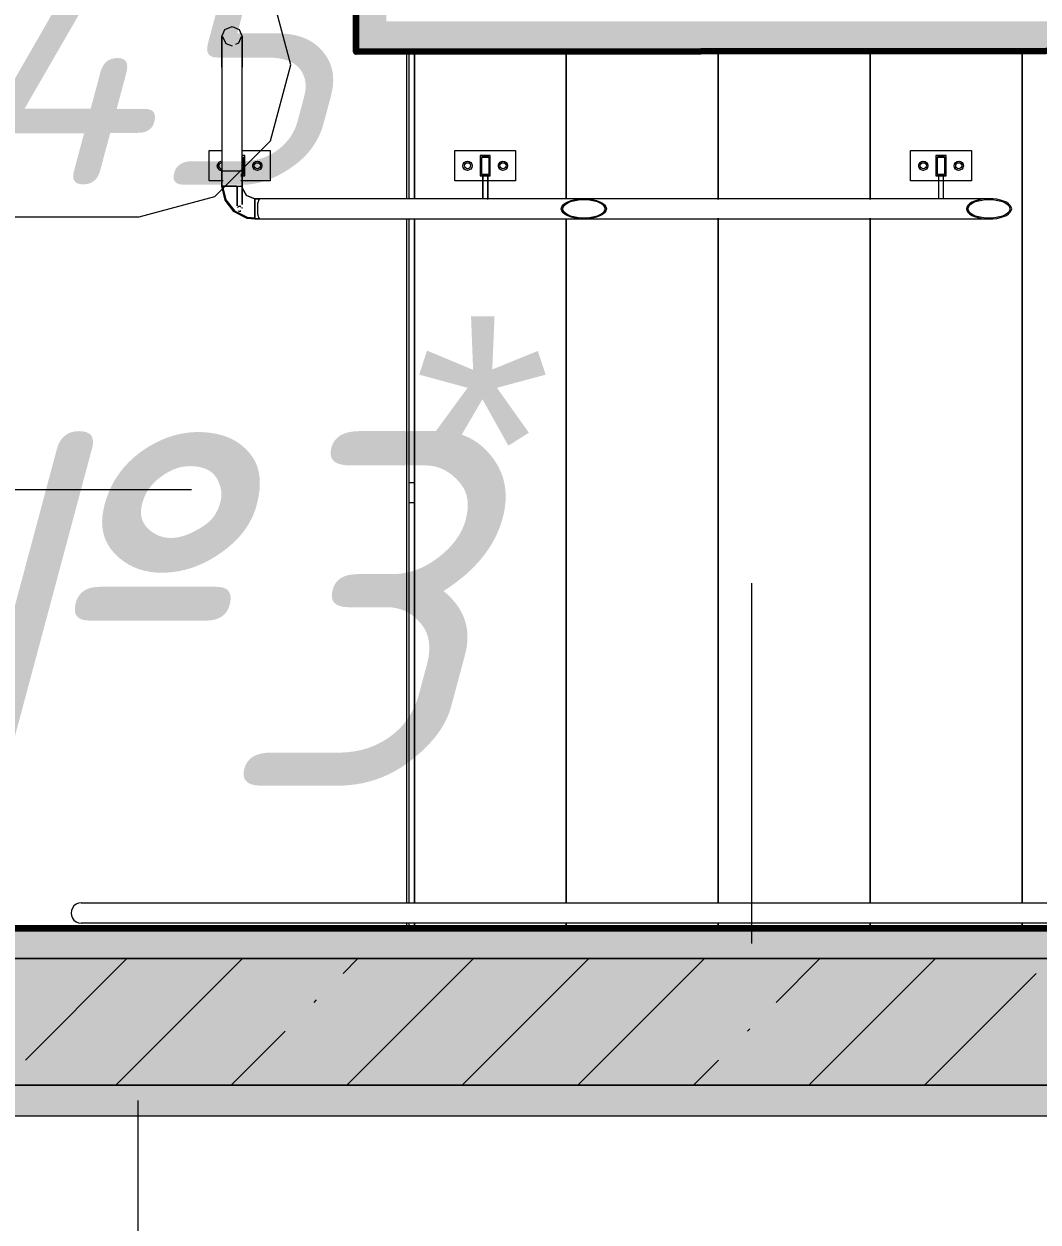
# Model space of a CAD drawing. Header units: millimetres. Extents: x -537608 to 253996, y -217170 to 186033.
# Drawn here: x -270947 to -268945, y -128570 to -126205 of the extents above; entities that cross this region are included whole.
import ezdxf

# ---------------------------------------------------------------- set-up
doc = ezdxf.new("R2010")
doc.units = ezdxf.units.MM
doc.layers.add('16) Лак 1.6м', color=160, linetype='Continuous', lineweight=90)
doc.layers.add('PDF _Геометрия', color=7, linetype='Continuous')
doc.layers.add('PDF _Текст', color=7, linetype='Continuous')
doc.layers.add('PDF _Сплошная заливка', color=7, linetype='Continuous', true_color=0xffffff)
doc.styles.add('PDF GOST-Common', font='arial.ttf')
doc.styles.add('PDF ISOCPEUR Italic', font='isocpeui.ttf')

msp = doc.modelspace()

# ---------------------------------------------------------------- hatches: boundary and pattern name
at = {"layer": 'PDF _Сплошная заливка', "true_color": 0x56bc34, "transparency": 33554559}
for points in [[(-270231.1663, -126259.6257), (-270231.1663, -124709.9719), (-270291.167, -124709.9719), (-270291.167, -126259.6257), (-270255.4775, -126259.6257)], [(-266460.7656, -126259.6257), (-266206.1647, -126259.6257), (-266206.1647, -126199.6228), (-270231.1663, -126199.6228), (-270231.1663, -126259.6257), (-267304.0349, -126259.6257)], [(-265026.1651, -128049.9712), (-264836.1641, -128049.9712), (-264836.1641, -127989.9726), (-272276.1676, -127989.9726), (-272276.1676, -128049.9712), (-265617.4963, -128049.9712)]]:
    msp.add_hatch(color=85, dxfattribs=at).paths.add_polyline_path(points)
at = {"layer": 'PDF _Сплошная заливка', "transparency": 33554559}
msp.add_hatch(color=256, dxfattribs=at).paths.add_polyline_path([(-265026.1651, -128299.9723), (-265026.1651, -128049.9712), (-272026.1687, -128049.9712), (-272026.1687, -128299.9723), (-265617.4963, -128299.9723)])
at = {"layer": 'PDF _Сплошная заливка', "true_color": 0xfef929, "transparency": 33554559}
msp.add_hatch(color=2, dxfattribs=at).paths.add_polyline_path([(-265617.4963, -128359.9708), (-265026.1651, -128359.9708), (-265026.1651, -128299.9723), (-272026.1687, -128299.9723), (-272026.1687, -128359.9708), (-267304.0349, -128359.9708)])

# ---------------------------------------------------------------- linework, layer by layer
at = {"layer": '16) Лак 1.6м'}
for points in [[(-266206.1647, -126255.9869), (-270291.167, -126259.6257), (-270291.167, -124648.7996)], [(-272076.1667, -124709.9719), (-272216.1669, -124709.9719), (-272216.1669, -127989.9726), (-264836.1641, -127989.9726), (-264836.1641, -126255.9869)]]:
    msp.add_lwpolyline(points, dxfattribs=at)
at = {"layer": 'PDF _Геометрия', "lineweight": 9}
for p, q in [((-270291.167, -126259.6257), (-270291.167, -124709.9719)), ((-270550.118, -126215.292), (-270536.1668, -126209.6254)), ((-270536.1668, -126209.6254), (-270521.8367, -126215.671)), ((-270556.1677, -126229.6221), (-270550.118, -126215.292)), ((-270556.1677, -126229.6221), (-270556.1677, -126235.8915)), ((-270556.1677, -126230.6727), (-270556.1677, -126229.6221)), ((-270556.1677, -126241.7992), (-270556.1677, -126230.6727)), ((-270556.1677, -126235.8915), (-270556.1677, -126253.3907)), ((-270554.6671, -126229.6221), (-270548.6453, -126243.2848)), ((-270522.5084, -126242.1006), (-270517.6664, -126229.6221)), ((-270521.8367, -126215.671), (-270516.168, -126229.6221)), ((-270516.168, -126229.6221), (-270516.168, -126235.8915)), ((-270516.168, -126230.6727), (-270516.168, -126229.6221)), ((-270516.168, -126241.7992), (-270516.168, -126230.6727)), ((-270516.168, -126235.8915), (-270516.168, -126253.3907)), ((-270556.1677, -126262.924), (-270556.1677, -126241.7992)), ((-270556.1677, -126253.3907), (-270556.1677, -126278.4554)), ((-270548.6453, -126243.2848), (-270536.1668, -126248.1246)), ((-270528.3494, -126244.6755), (-270522.5084, -126242.1006)), ((-270516.168, -126262.924), (-270516.168, -126241.7992)), ((-270516.168, -126253.3907), (-270516.168, -126278.4554)), ((-270231.1663, -126259.6257), (-270291.167, -126259.6257)), ((-266206.1647, -126259.6257), (-270231.1663, -126259.6257)), ((-270556.1677, -126289.6249), (-270556.1677, -126262.924)), ((-270556.1677, -126278.4554), (-270556.1677, -126289.6249)), ((-270516.168, -126289.6249), (-270516.168, -126262.924)), ((-270516.168, -126278.4554), (-270516.168, -126289.6249)), ((-270556.1677, -126289.6249), (-270556.1677, -126494.625)), ((-270516.168, -126494.625), (-270516.168, -126289.6249)), ((-270581.1678, -126514.6259), (-270581.1678, -126454.6231)), ((-270581.1678, -126454.6231), (-270555.0956, -126454.6231)), ((-270516.8484, -126454.6231), (-270461.1664, -126454.6231)), ((-270511.1667, -126464.6257), (-270516.8484, -126464.6257)), ((-270516.8484, -126464.6257), (-270511.1667, -126464.6257)), ((-270514.1679, -126467.6227), (-270514.1679, -126501.6221)), ((-270511.1667, -126504.6233), (-270511.1667, -126464.6257)), ((-270461.1664, -126454.6231), (-270461.1664, -126514.6259)), ((-270096.1674, -126454.6231), (-269976.1661, -126454.6231)), ((-270096.1674, -126514.6259), (-270096.1674, -126454.6231)), ((-270046.1672, -126464.6257), (-270026.1663, -126464.6257)), ((-270046.1672, -126464.6257), (-270046.1672, -126504.6233)), ((-270026.1663, -126464.6257), (-270046.1672, -126464.6257)), ((-270029.1675, -126467.6227), (-270043.166, -126467.6227)), ((-270043.166, -126501.6221), (-270043.166, -126467.6227)), ((-270043.166, -126467.6227), (-270029.1675, -126467.6227)), ((-270029.1675, -126467.6227), (-270029.1675, -126501.6221)), ((-270026.1663, -126504.6233), (-270026.1663, -126464.6257)), ((-269976.1661, -126454.6231), (-269976.1661, -126514.6259)), ((-269196.1656, -126454.6231), (-269076.1663, -126454.6231)), ((-269196.1656, -126514.6259), (-269196.1656, -126454.6231)), ((-269146.1675, -126464.6257), (-269126.1666, -126464.6257)), ((-269146.1675, -126464.6257), (-269146.1675, -126504.6233)), ((-269126.1666, -126464.6257), (-269146.1675, -126464.6257)), ((-269129.1657, -126467.6227), (-269143.1663, -126467.6227)), ((-269143.1663, -126501.6221), (-269143.1663, -126467.6227)), ((-269143.1663, -126467.6227), (-269129.1657, -126467.6227)), ((-269129.1657, -126467.6227), (-269129.1657, -126501.6221)), ((-269126.1666, -126504.6233), (-269126.1666, -126464.6257)), ((-269076.1663, -126454.6231), (-269076.1663, -126514.6259)), ((-270565.1671, -126484.6223), (-270564.8614, -126482.2928)), ((-270563.9615, -126489.122), (-270565.1671, -126484.6223)), ((-270562.5319, -126490.9865), (-270563.9615, -126489.122)), ((-270560.6674, -126492.4204), (-270562.5319, -126490.9865)), ((-270558.4972, -126493.316), (-270560.6674, -126492.4204)), ((-270556.1677, -126493.626), (-270558.4972, -126493.316)), ((-270556.1677, -126494.625), (-270556.1677, -126524.6243)), ((-270556.1677, -126524.6243), (-270556.1677, -126494.625)), ((-270556.1677, -126494.625), (-270555.4853, -126494.625)), ((-270556.1677, -126494.625), (-270555.4853, -126494.625)), ((-270555.4853, -126494.625), (-270553.4873, -126494.625)), ((-270555.4853, -126494.625), (-270553.4873, -126494.625)), ((-270553.4873, -126494.625), (-270550.3096, -126494.625)), ((-270553.4873, -126494.625), (-270550.3096, -126494.625)), ((-270550.3096, -126494.625), (-270546.1673, -126494.625)), ((-270550.3096, -126494.625), (-270546.1673, -126494.625)), ((-270546.1673, -126494.625), (-270541.3425, -126494.625)), ((-270546.1673, -126494.625), (-270541.3425, -126494.625)), ((-270541.3425, -126494.625), (-270536.1668, -126494.625)), ((-270541.3425, -126494.625), (-270536.1668, -126494.625)), ((-270536.1668, -126494.625), (-270530.9911, -126494.625)), ((-270536.1668, -126494.625), (-270530.9911, -126494.625)), ((-270530.9911, -126494.625), (-270526.1663, -126494.625)), ((-270530.9911, -126494.625), (-270526.1663, -126494.625)), ((-270526.1663, -126494.625), (-270522.024, -126494.625)), ((-270526.1663, -126494.625), (-270522.024, -126494.625)), ((-270522.024, -126494.625), (-270518.8463, -126494.625)), ((-270522.024, -126494.625), (-270518.8463, -126494.625)), ((-270518.8463, -126494.625), (-270516.8484, -126494.625)), ((-270518.8463, -126494.625), (-270516.8484, -126494.625)), ((-270516.8484, -126494.625), (-270516.168, -126494.625)), ((-270516.8484, -126494.625), (-270516.168, -126494.625)), ((-270516.168, -126494.625), (-270516.168, -126524.6243)), ((-270516.168, -126524.6243), (-270516.168, -126494.625)), ((-270495.1681, -126484.6223), (-270494.8602, -126482.2928)), ((-270493.9603, -126489.122), (-270494.8602, -126486.9518)), ((-270492.5307, -126490.9865), (-270493.9603, -126489.122)), ((-270490.6662, -126492.4204), (-270492.5307, -126490.9865)), ((-270488.4961, -126493.316), (-270490.6662, -126492.4204)), ((-270488.4961, -126475.9287), (-270486.1666, -126475.623)), ((-270486.1666, -126493.626), (-270488.4961, -126493.316)), ((-270486.1666, -126475.623), (-270483.8371, -126475.9287)), ((-270483.8371, -126493.316), (-270486.1666, -126493.626)), ((-270483.8371, -126475.9287), (-270481.6669, -126476.8287)), ((-270481.6669, -126476.8287), (-270479.8025, -126478.2582)), ((-270479.8025, -126478.2582), (-270478.3729, -126480.1227)), ((-270478.3729, -126489.122), (-270479.8025, -126490.9865)), ((-270478.3729, -126480.1227), (-270477.473, -126482.2928)), ((-270080.1667, -126484.6223), (-270079.8609, -126482.2928)), ((-270078.961, -126489.122), (-270079.8609, -126486.9518)), ((-270077.5314, -126490.9865), (-270078.961, -126489.122)), ((-270075.667, -126492.4204), (-270077.5314, -126490.9865)), ((-270073.4968, -126493.316), (-270075.667, -126492.4204)), ((-270073.4968, -126475.9287), (-270071.1673, -126475.623)), ((-270071.1673, -126493.626), (-270073.4968, -126493.316)), ((-270071.1673, -126475.623), (-270068.8378, -126475.9287)), ((-270068.8378, -126493.316), (-270071.1673, -126493.626)), ((-270068.8378, -126475.9287), (-270066.6676, -126476.8287)), ((-270066.6676, -126476.8287), (-270064.8032, -126478.2582)), ((-270064.8032, -126478.2582), (-270063.3737, -126480.1227)), ((-270063.3737, -126489.122), (-270064.8032, -126490.9865)), ((-270063.3737, -126480.1227), (-270062.4737, -126482.2928)), ((-270010.1677, -126484.6223), (-270009.8598, -126482.2928)), ((-270008.962, -126489.122), (-270009.8598, -126486.9518)), ((-270007.5303, -126490.9865), (-270008.962, -126489.122)), ((-270005.6658, -126492.4204), (-270007.5303, -126490.9865)), ((-270003.4957, -126493.316), (-270005.6658, -126492.4204)), ((-270003.4957, -126475.9287), (-270001.1662, -126475.623)), ((-270001.1662, -126493.626), (-270003.4957, -126493.316)), ((-270001.1662, -126475.623), (-269998.8367, -126475.9287)), ((-269998.8367, -126493.316), (-270001.1662, -126493.626)), ((-269998.8367, -126475.9287), (-269996.6665, -126476.8287)), ((-269996.6665, -126476.8287), (-269994.802, -126478.2582)), ((-269994.802, -126478.2582), (-269993.3725, -126480.1227)), ((-269993.3725, -126489.122), (-269994.802, -126490.9865)), ((-269993.3725, -126480.1227), (-269992.4725, -126482.2928)), ((-269180.167, -126484.6223), (-269179.8591, -126482.2928)), ((-269178.9614, -126489.122), (-269179.8591, -126486.9518)), ((-269177.5296, -126490.9865), (-269178.9614, -126489.122)), ((-269175.6673, -126492.4204), (-269177.5296, -126490.9865)), ((-269173.495, -126493.316), (-269175.6673, -126492.4204)), ((-269173.495, -126475.9287), (-269171.1655, -126475.623)), ((-269171.1655, -126493.626), (-269173.495, -126493.316)), ((-269171.1655, -126475.623), (-269168.8381, -126475.9287)), ((-269168.8381, -126493.316), (-269171.1655, -126493.626)), ((-269168.8381, -126475.9287), (-269166.6658, -126476.8287)), ((-269166.6658, -126476.8287), (-269164.8035, -126478.2582)), ((-269164.8035, -126478.2582), (-269163.3718, -126480.1227)), ((-269163.3718, -126489.122), (-269164.8035, -126490.9865)), ((-269163.3718, -126480.1227), (-269162.474, -126482.2928)), ((-269110.1658, -126484.6223), (-269109.8601, -126482.2928)), ((-269108.9602, -126489.122), (-269109.8601, -126486.9518)), ((-269107.5306, -126490.9865), (-269108.9602, -126489.122)), ((-269105.6661, -126492.4204), (-269107.5306, -126490.9865)), ((-269103.496, -126493.316), (-269105.6661, -126492.4204)), ((-269103.496, -126475.9287), (-269101.1664, -126475.623)), ((-269101.1664, -126493.626), (-269103.496, -126493.316)), ((-269101.1664, -126475.623), (-269098.8369, -126475.9287)), ((-269098.8369, -126493.316), (-269101.1664, -126493.626)), ((-269098.8369, -126475.9287), (-269096.6668, -126476.8287)), ((-269096.6668, -126476.8287), (-269094.8024, -126478.2582)), ((-269094.8024, -126478.2582), (-269093.3728, -126480.1227)), ((-269093.3728, -126489.122), (-269094.8024, -126490.9865)), ((-269093.3728, -126480.1227), (-269092.4729, -126482.2928)), ((-270553.4873, -126514.6259), (-270581.1678, -126514.6259)), ((-270514.1679, -126501.6221), (-270518.8463, -126501.6221)), ((-270518.8463, -126501.6221), (-270514.1679, -126501.6221)), ((-270511.1667, -126504.6233), (-270518.8463, -126504.6233)), ((-270518.8463, -126504.6233), (-270511.1667, -126504.6233)), ((-270461.1664, -126514.6259), (-270518.8463, -126514.6259)), ((-270518.6676, -126504.6233), (-270517.632, -126504.6233)), ((-270517.632, -126504.6233), (-270518.6676, -126504.6233)), ((-270518.6676, -126504.6233), (-270517.632, -126504.6233)), ((-270517.632, -126504.6233), (-270518.6676, -126504.6233)), ((-270517.632, -126504.6233), (-270516.8376, -126504.6233)), ((-270516.8376, -126504.6233), (-270517.632, -126504.6233)), ((-270517.632, -126504.6233), (-270516.8376, -126504.6233)), ((-270516.8376, -126504.6233), (-270517.632, -126504.6233)), ((-270516.8376, -126504.6233), (-270516.3381, -126504.6233)), ((-270516.3381, -126504.6233), (-270516.8376, -126504.6233)), ((-270516.8376, -126504.6233), (-270516.3381, -126504.6233)), ((-270516.3381, -126504.6233), (-270516.8376, -126504.6233)), ((-270516.3381, -126504.6233), (-270516.168, -126504.6233)), ((-270516.168, -126504.6233), (-270516.3381, -126504.6233)), ((-270516.3381, -126504.6233), (-270516.168, -126504.6233)), ((-270516.168, -126504.6233), (-270516.3381, -126504.6233)), ((-270516.168, -126544.6252), (-270516.168, -126504.6233)), ((-270516.168, -126504.6233), (-270516.168, -126544.6252)), ((-269976.1661, -126514.6259), (-270096.1674, -126514.6259)), ((-270026.1663, -126504.6233), (-270046.1672, -126504.6233)), ((-270046.1672, -126504.6233), (-270026.1663, -126504.6233)), ((-270043.166, -126501.6221), (-270029.1675, -126501.6221)), ((-270029.1675, -126501.6221), (-270043.166, -126501.6221)), ((-270041.1659, -126544.6252), (-270041.1659, -126504.6233)), ((-270041.1659, -126504.6233), (-270041.1659, -126544.6252)), ((-270040.9958, -126504.6233), (-270041.1659, -126504.6233)), ((-270041.1659, -126504.6233), (-270040.9958, -126504.6233)), ((-270040.9958, -126504.6233), (-270041.1659, -126504.6233)), ((-270041.1659, -126504.6233), (-270040.9958, -126504.6233)), ((-270040.4963, -126504.6233), (-270040.9958, -126504.6233)), ((-270040.9958, -126504.6233), (-270040.4963, -126504.6233)), ((-270040.4963, -126504.6233), (-270040.9958, -126504.6233)), ((-270040.9958, -126504.6233), (-270040.4963, -126504.6233)), ((-270039.7019, -126504.6233), (-270040.4963, -126504.6233)), ((-270040.4963, -126504.6233), (-270039.7019, -126504.6233)), ((-270039.7019, -126504.6233), (-270040.4963, -126504.6233)), ((-270040.4963, -126504.6233), (-270039.7019, -126504.6233)), ((-270038.6663, -126504.6233), (-270039.7019, -126504.6233)), ((-270039.7019, -126504.6233), (-270038.6663, -126504.6233)), ((-270038.6663, -126504.6233), (-270039.7019, -126504.6233)), ((-270039.7019, -126504.6233), (-270038.6663, -126504.6233)), ((-270037.4607, -126504.6233), (-270038.6663, -126504.6233)), ((-270038.6663, -126504.6233), (-270037.4607, -126504.6233)), ((-270037.4607, -126504.6233), (-270038.6663, -126504.6233)), ((-270038.6663, -126504.6233), (-270037.4607, -126504.6233)), ((-270036.1667, -126504.6233), (-270037.4607, -126504.6233)), ((-270037.4607, -126504.6233), (-270036.1667, -126504.6233)), ((-270036.1667, -126504.6233), (-270037.4607, -126504.6233)), ((-270037.4607, -126504.6233), (-270036.1667, -126504.6233)), ((-270036.1667, -126504.6233), (-270034.8728, -126504.6233)), ((-270034.8728, -126504.6233), (-270036.1667, -126504.6233)), ((-270036.1667, -126504.6233), (-270034.8728, -126504.6233)), ((-270034.8728, -126504.6233), (-270036.1667, -126504.6233)), ((-270034.8728, -126504.6233), (-270033.6672, -126504.6233)), ((-270033.6672, -126504.6233), (-270034.8728, -126504.6233)), ((-270034.8728, -126504.6233), (-270033.6672, -126504.6233)), ((-270033.6672, -126504.6233), (-270034.8728, -126504.6233)), ((-270033.6672, -126504.6233), (-270032.6316, -126504.6233)), ((-270032.6316, -126504.6233), (-270033.6672, -126504.6233)), ((-270033.6672, -126504.6233), (-270032.6316, -126504.6233)), ((-270032.6316, -126504.6233), (-270033.6672, -126504.6233)), ((-270032.6316, -126504.6233), (-270031.8371, -126504.6233)), ((-270031.8371, -126504.6233), (-270032.6316, -126504.6233)), ((-270032.6316, -126504.6233), (-270031.8371, -126504.6233)), ((-270031.8371, -126504.6233), (-270032.6316, -126504.6233)), ((-270031.8371, -126504.6233), (-270031.3377, -126504.6233)), ((-270031.3377, -126504.6233), (-270031.8371, -126504.6233)), ((-270031.8371, -126504.6233), (-270031.3377, -126504.6233)), ((-270031.3377, -126504.6233), (-270031.8371, -126504.6233)), ((-270031.3377, -126504.6233), (-270031.1676, -126504.6233)), ((-270031.1676, -126504.6233), (-270031.3377, -126504.6233)), ((-270031.3377, -126504.6233), (-270031.1676, -126504.6233)), ((-270031.1676, -126504.6233), (-270031.3377, -126504.6233)), ((-270031.1676, -126544.6252), (-270031.1676, -126504.6233)), ((-270031.1676, -126504.6233), (-270031.1676, -126544.6252)), ((-269076.1663, -126514.6259), (-269196.1656, -126514.6259)), ((-269126.1666, -126504.6233), (-269146.1675, -126504.6233)), ((-269146.1675, -126504.6233), (-269126.1666, -126504.6233)), ((-269143.1663, -126501.6221), (-269129.1657, -126501.6221)), ((-269129.1657, -126501.6221), (-269143.1663, -126501.6221)), ((-269141.1663, -126504.6233), (-269141.1663, -126544.6252)), ((-269140.9962, -126504.6233), (-269141.1663, -126504.6233)), ((-269141.1663, -126504.6233), (-269140.9962, -126504.6233)), ((-269140.4967, -126504.6233), (-269140.9962, -126504.6233)), ((-269140.9962, -126504.6233), (-269140.4967, -126504.6233)), ((-269139.7022, -126504.6233), (-269140.4967, -126504.6233)), ((-269140.4967, -126504.6233), (-269139.7022, -126504.6233)), ((-269138.6667, -126504.6233), (-269139.7022, -126504.6233)), ((-269139.7022, -126504.6233), (-269138.6667, -126504.6233)), ((-269137.461, -126504.6233), (-269138.6667, -126504.6233)), ((-269138.6667, -126504.6233), (-269137.461, -126504.6233)), ((-269136.1671, -126504.6233), (-269137.461, -126504.6233)), ((-269137.461, -126504.6233), (-269136.1671, -126504.6233)), ((-269136.1671, -126504.6233), (-269134.8732, -126504.6233)), ((-269134.8732, -126504.6233), (-269136.1671, -126504.6233)), ((-269134.8732, -126504.6233), (-269133.6675, -126504.6233)), ((-269133.6675, -126504.6233), (-269134.8732, -126504.6233)), ((-269133.6675, -126504.6233), (-269132.6319, -126504.6233)), ((-269132.6319, -126504.6233), (-269133.6675, -126504.6233)), ((-269132.6319, -126504.6233), (-269131.8353, -126504.6233)), ((-269131.8353, -126504.6233), (-269132.6319, -126504.6233)), ((-269131.8353, -126504.6233), (-269131.3358, -126504.6233)), ((-269131.3358, -126504.6233), (-269131.8353, -126504.6233)), ((-269131.3358, -126504.6233), (-269131.1657, -126504.6233)), ((-269131.1657, -126504.6233), (-269131.3358, -126504.6233)), ((-269131.1657, -126544.6252), (-269131.1657, -126504.6233)), ((-270556.1677, -126524.6243), (-270555.664, -126524.6243)), ((-270555.664, -126524.6243), (-270556.1677, -126524.6243)), ((-270555.4853, -126524.6243), (-270556.1677, -126524.6243)), ((-270556.1677, -126524.6243), (-270549.8897, -126552.4921)), ((-270549.8897, -126552.4921), (-270556.1677, -126524.6243)), ((-270556.1677, -126524.6243), (-270555.4853, -126524.6243)), ((-270555.4853, -126524.6243), (-270556.1677, -126524.6243)), ((-270556.1677, -126524.6243), (-270555.4853, -126524.6243)), ((-270555.4853, -126524.6243), (-270556.1677, -126524.6243)), ((-270556.1677, -126524.6243), (-270555.4853, -126524.6243)), ((-270555.664, -126524.6243), (-270554.1848, -126524.6243)), ((-270554.1848, -126524.6243), (-270555.664, -126524.6243)), ((-270553.4873, -126524.6243), (-270555.4853, -126524.6243)), ((-270555.4853, -126524.6243), (-270553.4873, -126524.6243)), ((-270553.4873, -126524.6243), (-270555.4853, -126524.6243)), ((-270555.4853, -126524.6243), (-270553.4873, -126524.6243)), ((-270553.4873, -126524.6243), (-270555.4853, -126524.6243)), ((-270555.4853, -126524.6243), (-270553.4873, -126524.6243)), ((-270548.3913, -126552.1477), (-270554.6671, -126524.6243)), ((-270554.6671, -126524.6243), (-270554.0363, -126524.6243)), ((-270554.0363, -126524.6243), (-270554.6671, -126524.6243)), ((-270554.6671, -126524.6243), (-270548.3913, -126552.1477)), ((-270554.0363, -126524.6243), (-270554.6671, -126524.6243)), ((-270554.6671, -126524.6243), (-270554.0363, -126524.6243)), ((-270554.6671, -126524.6243), (-270554.0363, -126524.6243)), ((-270554.0363, -126524.6243), (-270554.6671, -126524.6243)), ((-270554.0363, -126524.6243), (-270554.6671, -126524.6243)), ((-270554.6671, -126524.6243), (-270554.0363, -126524.6243)), ((-270550.3096, -126524.6243), (-270553.4873, -126524.6243)), ((-270553.4873, -126524.6243), (-270550.3096, -126524.6243)), ((-270546.1673, -126524.6243), (-270550.3096, -126524.6243)), ((-270550.3096, -126524.6243), (-270546.1673, -126524.6243)), ((-270541.3425, -126524.6243), (-270546.1673, -126524.6243)), ((-270546.1673, -126524.6243), (-270541.3425, -126524.6243)), ((-270536.1668, -126524.6243), (-270541.3425, -126524.6243)), ((-270541.3425, -126524.6243), (-270536.1668, -126524.6243)), ((-270531.7145, -126524.6243), (-270536.1668, -126524.6243)), ((-270536.1668, -126524.6243), (-270530.9911, -126524.6243)), ((-270527.4861, -126524.6243), (-270531.7145, -126524.6243)), ((-270530.9911, -126524.6243), (-270526.1663, -126524.6243)), ((-270526.1663, -126544.6252), (-270526.1663, -126524.6243)), ((-270526.1663, -126524.6243), (-270526.1663, -126544.6252)), ((-270526.1663, -126524.6243), (-270522.024, -126524.6243)), ((-270526.1663, -126544.6252), (-270526.1663, -126548.1561)), ((-270526.1663, -126548.1561), (-270526.1663, -126544.6252)), ((-270522.024, -126524.6243), (-270518.8463, -126524.6243)), ((-270518.8463, -126524.6243), (-270516.8484, -126524.6243)), ((-270516.8484, -126524.6243), (-270518.8463, -126524.6243)), ((-270518.8463, -126524.6243), (-270516.8484, -126524.6243)), ((-270516.8484, -126524.6243), (-270518.8463, -126524.6243)), ((-270518.8463, -126524.6243), (-270516.8484, -126524.6243)), ((-270516.8484, -126524.6243), (-270518.8463, -126524.6243)), ((-270518.2973, -126524.6243), (-270517.6664, -126524.6243)), ((-270517.6664, -126524.6243), (-270518.2973, -126524.6243)), ((-270518.2973, -126524.6243), (-270517.6664, -126524.6243)), ((-270517.6664, -126524.6243), (-270518.2973, -126524.6243)), ((-270518.2973, -126524.6243), (-270517.6664, -126524.6243)), ((-270517.6664, -126524.6243), (-270518.2973, -126524.6243)), ((-270518.2973, -126524.6243), (-270517.6664, -126524.6243)), ((-270517.6664, -126524.6243), (-270518.2973, -126524.6243)), ((-270516.6697, -126524.6243), (-270518.1487, -126524.6243)), ((-270518.1487, -126524.6243), (-270516.6697, -126524.6243)), ((-270516.8484, -126524.6243), (-270516.168, -126524.6243)), ((-270516.168, -126524.6243), (-270516.8484, -126524.6243)), ((-270516.8484, -126524.6243), (-270516.168, -126524.6243)), ((-270516.168, -126524.6243), (-270516.8484, -126524.6243)), ((-270516.8484, -126524.6243), (-270516.168, -126524.6243)), ((-270516.168, -126524.6243), (-270516.8484, -126524.6243)), ((-270516.168, -126524.6243), (-270516.6697, -126524.6243)), ((-270516.6697, -126524.6243), (-270516.168, -126524.6243)), ((-270516.168, -126524.6243), (-270515.9161, -126528.1594)), ((-270515.9161, -126528.1594), (-270516.168, -126524.6243)), ((-270516.168, -126561.0049), (-270516.168, -126544.6252)), ((-270516.168, -126544.6252), (-270516.168, -126561.0049)), ((-270515.9161, -126528.1594), (-270507.5476, -126543.51)), ((-270507.5476, -126543.51), (-270515.9161, -126528.1594)), ((-270507.5476, -126543.51), (-270491.1679, -126549.6244)), ((-270491.1679, -126549.6244), (-270507.5476, -126543.51)), ((-270041.1659, -126544.6252), (-270041.1659, -126548.1561)), ((-270041.1659, -126548.1561), (-270041.1659, -126544.6252)), ((-270031.1676, -126551.2391), (-270031.1676, -126544.6252)), ((-270031.1676, -126544.6252), (-270031.1676, -126550.4726)), ((-269141.1663, -126544.6252), (-269141.1663, -126548.1561)), ((-269131.1657, -126549.9516), (-269131.1657, -126544.6252)), ((-270549.8897, -126552.4921), (-270532.2699, -126574.9776)), ((-270532.2699, -126574.9776), (-270549.8897, -126552.4921)), ((-270530.8081, -126574.2326), (-270548.3913, -126552.1477)), ((-270548.3913, -126552.1477), (-270530.8081, -126574.2326)), ((-270526.1663, -126548.1561), (-270526.1663, -126563.511)), ((-270526.1663, -126563.511), (-270526.1663, -126548.1561)), ((-270524.7023, -126566.0902), (-270525.4968, -126567.1236)), ((-270525.4968, -126567.1236), (-270524.7023, -126566.0902)), ((-270523.6668, -126565.2936), (-270524.7023, -126566.0902)), ((-270524.7023, -126566.0902), (-270523.6668, -126565.2936)), ((-270522.4611, -126564.7941), (-270523.6668, -126565.2936)), ((-270523.6668, -126565.2936), (-270522.4611, -126564.7941)), ((-270521.1672, -126564.6262), (-270522.4611, -126564.7941)), ((-270522.4611, -126564.7941), (-270521.1672, -126564.6262)), ((-270521.1672, -126564.6262), (-270519.8733, -126564.7941)), ((-270519.8733, -126564.7941), (-270521.1672, -126564.6262)), ((-270519.8733, -126564.7941), (-270518.6676, -126565.2936)), ((-270518.6676, -126565.2936), (-270519.8733, -126564.7941)), ((-270516.8376, -126567.1236), (-270516.3381, -126568.3293)), ((-270516.3381, -126568.3293), (-270516.8376, -126567.1236)), ((-270481.4451, -126549.6244), (-270491.1679, -126549.6244)), ((-270491.1679, -126549.6244), (-270481.4451, -126549.6244)), ((-270491.1679, -126550.3047), (-270491.1679, -126549.6244)), ((-270491.1679, -126549.6244), (-270491.1679, -126550.3047)), ((-270491.1679, -126550.3047), (-270491.1679, -126549.6244)), ((-270491.1679, -126549.6244), (-270491.1679, -126550.3047)), ((-270491.1679, -126550.3047), (-270491.1679, -126549.6244)), ((-270491.1679, -126549.6244), (-270491.1679, -126550.3047)), ((-270491.1679, -126550.3047), (-270491.1679, -126549.6244)), ((-270491.1679, -126549.6244), (-270491.1679, -126550.3047)), ((-270491.1679, -126552.3027), (-270491.1679, -126550.3047)), ((-270491.1679, -126550.3047), (-270491.1679, -126552.3027)), ((-270491.1679, -126552.3027), (-270491.1679, -126550.3047)), ((-270491.1679, -126550.3047), (-270491.1679, -126552.3027)), ((-270491.1679, -126552.3027), (-270491.1679, -126550.3047)), ((-270491.1679, -126550.3047), (-270491.1679, -126552.3027)), ((-270491.1679, -126552.3027), (-270491.1679, -126550.3047)), ((-270491.1679, -126550.3047), (-270491.1679, -126552.3027)), ((-270491.1679, -126551.7558), (-270491.1679, -126551.1228)), ((-270491.1679, -126551.1228), (-270491.1679, -126551.7558)), ((-270491.1679, -126551.7558), (-270491.1679, -126551.1228)), ((-270491.1679, -126551.1228), (-270491.1679, -126551.7558)), ((-270491.1679, -126551.7558), (-270491.1679, -126551.1228)), ((-270491.1679, -126551.1228), (-270491.1679, -126551.7558)), ((-270491.1679, -126551.7558), (-270491.1679, -126551.1228)), ((-270491.1679, -126551.1228), (-270491.1679, -126551.7558)), ((-270491.1679, -126553.6031), (-270491.1679, -126551.7558)), ((-270491.1679, -126551.7558), (-270491.1679, -126553.6031)), ((-270491.1679, -126553.6031), (-270491.1679, -126551.7558)), ((-270491.1679, -126551.7558), (-270491.1679, -126553.6031)), ((-270491.1679, -126553.6031), (-270491.1679, -126551.7558)), ((-270491.1679, -126551.7558), (-270491.1679, -126553.6031)), ((-270491.1679, -126553.6031), (-270491.1679, -126551.7558)), ((-270491.1679, -126551.7558), (-270491.1679, -126553.6031)), ((-270491.1679, -126555.4804), (-270491.1679, -126552.3027)), ((-270491.1679, -126552.3027), (-270491.1679, -126555.4804)), ((-270491.1679, -126555.4804), (-270491.1679, -126552.3027)), ((-270491.1679, -126552.3027), (-270491.1679, -126555.4804)), ((-270491.1679, -126555.4804), (-270491.1679, -126552.3027)), ((-270491.1679, -126552.3027), (-270491.1679, -126555.4804)), ((-270491.1679, -126555.4804), (-270491.1679, -126552.3027)), ((-270491.1679, -126552.3027), (-270491.1679, -126555.4804)), ((-270491.1679, -126556.544), (-270491.1679, -126553.6031)), ((-270491.1679, -126553.6031), (-270491.1679, -126556.544)), ((-270491.1679, -126556.544), (-270491.1679, -126553.6031)), ((-270491.1679, -126553.6031), (-270491.1679, -126556.544)), ((-270491.1679, -126556.544), (-270491.1679, -126553.6031)), ((-270491.1679, -126553.6031), (-270491.1679, -126556.544)), ((-270491.1679, -126556.544), (-270491.1679, -126553.6031)), ((-270491.1679, -126553.6031), (-270491.1679, -126556.544)), ((-270491.1679, -126559.6227), (-270491.1679, -126555.4804)), ((-270491.1679, -126555.4804), (-270491.1679, -126559.6227)), ((-270491.1679, -126559.6227), (-270491.1679, -126555.4804)), ((-270491.1679, -126555.4804), (-270491.1679, -126559.6227)), ((-270491.1679, -126559.6227), (-270491.1679, -126555.4804)), ((-270491.1679, -126555.4804), (-270491.1679, -126559.6227)), ((-270491.1679, -126559.6227), (-270491.1679, -126555.4804)), ((-270491.1679, -126555.4804), (-270491.1679, -126559.6227)), ((-270491.1679, -126560.3719), (-270491.1679, -126556.544)), ((-270491.1679, -126556.544), (-270491.1679, -126560.3719)), ((-270491.1679, -126560.3719), (-270491.1679, -126556.544)), ((-270491.1679, -126556.544), (-270491.1679, -126560.3719)), ((-270491.1679, -126560.3719), (-270491.1679, -126556.544)), ((-270491.1679, -126556.544), (-270491.1679, -126560.3719)), ((-270491.1679, -126560.3719), (-270491.1679, -126556.544)), ((-270491.1679, -126556.544), (-270491.1679, -126560.3719)), ((-270491.1679, -126564.4496), (-270491.1679, -126559.6227)), ((-270491.1679, -126559.6227), (-270491.1679, -126564.4496)), ((-270491.1679, -126564.4496), (-270491.1679, -126559.6227)), ((-270491.1679, -126559.6227), (-270491.1679, -126564.4496)), ((-270491.1679, -126564.4496), (-270491.1679, -126559.6227)), ((-270491.1679, -126559.6227), (-270491.1679, -126564.4496)), ((-270491.1679, -126564.4496), (-270491.1679, -126559.6227)), ((-270491.1679, -126559.6227), (-270491.1679, -126564.4496)), ((-270491.1679, -126564.8371), (-270491.1679, -126560.3719)), ((-270491.1679, -126560.3719), (-270491.1679, -126564.8371)), ((-270491.1679, -126564.8371), (-270491.1679, -126560.3719)), ((-270491.1679, -126560.3719), (-270491.1679, -126564.8371)), ((-270491.1679, -126564.8371), (-270491.1679, -126560.3719)), ((-270491.1679, -126560.3719), (-270491.1679, -126564.8371)), ((-270491.1679, -126564.8371), (-270491.1679, -126560.3719)), ((-270491.1679, -126560.3719), (-270491.1679, -126564.8371)), ((-270491.1679, -126569.6253), (-270491.1679, -126564.4496)), ((-270491.1679, -126564.4496), (-270491.1679, -126569.6253)), ((-270491.1679, -126569.6253), (-270491.1679, -126564.4496)), ((-270491.1679, -126564.4496), (-270491.1679, -126569.6253)), ((-270491.1679, -126569.6253), (-270491.1679, -126564.4496)), ((-270491.1679, -126564.4496), (-270491.1679, -126569.6253)), ((-270491.1679, -126569.6253), (-270491.1679, -126564.4496)), ((-270491.1679, -126564.4496), (-270491.1679, -126569.6253)), ((-270491.1679, -126569.6253), (-270491.1679, -126564.8371)), ((-270491.1679, -126564.8371), (-270491.1679, -126569.6253)), ((-270491.1679, -126569.6253), (-270491.1679, -126564.8371)), ((-270491.1679, -126564.8371), (-270491.1679, -126569.6253)), ((-270491.1679, -126569.6253), (-270491.1679, -126564.8371)), ((-270491.1679, -126564.8371), (-270491.1679, -126569.6253)), ((-270491.1679, -126569.6253), (-270491.1679, -126564.8371)), ((-270491.1679, -126564.8371), (-270491.1679, -126569.6253)), ((-270491.1679, -126569.6253), (-270491.1679, -126574.8011)), ((-270491.1679, -126574.8011), (-270491.1679, -126569.6253)), ((-270491.1679, -126569.6253), (-270491.1679, -126574.4135)), ((-270491.1679, -126574.4135), (-270491.1679, -126569.6253)), ((-270491.1679, -126569.6253), (-270491.1679, -126574.8011)), ((-270491.1679, -126574.8011), (-270491.1679, -126569.6253)), ((-270491.1679, -126569.6253), (-270491.1679, -126574.4135)), ((-270491.1679, -126574.4135), (-270491.1679, -126569.6253)), ((-270491.1679, -126574.8011), (-270491.1679, -126569.6253)), ((-270491.1679, -126569.6253), (-270491.1679, -126574.8011)), ((-270491.1679, -126574.4135), (-270491.1679, -126569.6253)), ((-270491.1679, -126569.6253), (-270491.1679, -126574.4135)), ((-270491.1679, -126574.8011), (-270491.1679, -126569.6253)), ((-270491.1679, -126569.6253), (-270491.1679, -126574.8011)), ((-270491.1679, -126574.4135), (-270491.1679, -126569.6253)), ((-270491.1679, -126569.6253), (-270491.1679, -126574.4135)), ((-270486.0051, -126564.4496), (-270486.1666, -126569.6253)), ((-270486.1666, -126569.6253), (-270486.0051, -126574.8011)), ((-270485.5336, -126559.6227), (-270486.0051, -126564.4496)), ((-270484.7844, -126555.4804), (-270485.5336, -126559.6227)), ((-270483.8069, -126552.3027), (-270484.7844, -126555.4804)), ((-270482.668, -126550.3047), (-270483.8069, -126552.3027)), ((-270481.4451, -126549.6244), (-270482.668, -126550.3047)), ((-269841.4449, -126549.6244), (-270481.4451, -126549.6244)), ((-269041.4456, -126549.6244), (-269841.4449, -126549.6244)), ((-270532.2699, -126574.9776), (-270506.7122, -126587.736)), ((-270506.7122, -126587.736), (-270532.2699, -126574.9776)), ((-270505.3881, -126586.5131), (-270530.8081, -126574.2326)), ((-270530.8081, -126574.2326), (-270505.3881, -126586.5131)), ((-270522.4611, -126574.4523), (-270523.6668, -126573.9528)), ((-270523.6668, -126573.9528), (-270522.4611, -126574.4523)), ((-270521.1672, -126574.6245), (-270522.4611, -126574.4523)), ((-270522.4611, -126574.4523), (-270521.1672, -126574.6245)), ((-270519.8733, -126574.4523), (-270521.1672, -126574.6245)), ((-270521.1672, -126574.6245), (-270519.8733, -126574.4523)), ((-270518.6676, -126573.9528), (-270519.8733, -126574.4523)), ((-270519.8733, -126574.4523), (-270518.6676, -126573.9528)), ((-270506.7122, -126587.736), (-270491.1679, -126589.622)), ((-270491.1679, -126589.622), (-270506.7122, -126587.736)), ((-270491.1679, -126588.1235), (-270505.3881, -126586.5131)), ((-270505.3881, -126586.5131), (-270491.1679, -126588.1235)), ((-270491.1679, -126574.4135), (-270491.1679, -126578.8744)), ((-270491.1679, -126578.8744), (-270491.1679, -126574.4135)), ((-270491.1679, -126574.4135), (-270491.1679, -126578.8744)), ((-270491.1679, -126578.8744), (-270491.1679, -126574.4135)), ((-270491.1679, -126578.8744), (-270491.1679, -126574.4135)), ((-270491.1679, -126574.4135), (-270491.1679, -126578.8744)), ((-270491.1679, -126578.8744), (-270491.1679, -126574.4135)), ((-270491.1679, -126574.4135), (-270491.1679, -126578.8744)), ((-270491.1679, -126574.8011), (-270491.1679, -126579.6236)), ((-270491.1679, -126579.6236), (-270491.1679, -126574.8011)), ((-270491.1679, -126574.8011), (-270491.1679, -126579.6236)), ((-270491.1679, -126579.6236), (-270491.1679, -126574.8011)), ((-270491.1679, -126579.6236), (-270491.1679, -126574.8011)), ((-270491.1679, -126574.8011), (-270491.1679, -126579.6236)), ((-270491.1679, -126579.6236), (-270491.1679, -126574.8011)), ((-270491.1679, -126574.8011), (-270491.1679, -126579.6236)), ((-270491.1679, -126578.8744), (-270491.1679, -126582.7067)), ((-270491.1679, -126582.7067), (-270491.1679, -126578.8744)), ((-270491.1679, -126578.8744), (-270491.1679, -126582.7067)), ((-270491.1679, -126582.7067), (-270491.1679, -126578.8744)), ((-270491.1679, -126582.7067), (-270491.1679, -126578.8744)), ((-270491.1679, -126578.8744), (-270491.1679, -126582.7067)), ((-270491.1679, -126582.7067), (-270491.1679, -126578.8744)), ((-270491.1679, -126578.8744), (-270491.1679, -126582.7067)), ((-270491.1679, -126579.6236), (-270491.1679, -126583.7659)), ((-270491.1679, -126583.7659), (-270491.1679, -126579.6236)), ((-270491.1679, -126579.6236), (-270491.1679, -126583.7659)), ((-270491.1679, -126583.7659), (-270491.1679, -126579.6236)), ((-270491.1679, -126583.7659), (-270491.1679, -126579.6236)), ((-270491.1679, -126579.6236), (-270491.1679, -126583.7659)), ((-270491.1679, -126583.7659), (-270491.1679, -126579.6236)), ((-270491.1679, -126579.6236), (-270491.1679, -126583.7659)), ((-270491.1679, -126582.7067), (-270491.1679, -126585.6476)), ((-270491.1679, -126585.6476), (-270491.1679, -126582.7067)), ((-270491.1679, -126582.7067), (-270491.1679, -126585.6476)), ((-270491.1679, -126585.6476), (-270491.1679, -126582.7067)), ((-270491.1679, -126585.6476), (-270491.1679, -126582.7067)), ((-270491.1679, -126582.7067), (-270491.1679, -126585.6476)), ((-270491.1679, -126585.6476), (-270491.1679, -126582.7067)), ((-270491.1679, -126582.7067), (-270491.1679, -126585.6476)), ((-270491.1679, -126583.7659), (-270491.1679, -126586.9437)), ((-270491.1679, -126586.9437), (-270491.1679, -126583.7659)), ((-270491.1679, -126583.7659), (-270491.1679, -126586.9437)), ((-270491.1679, -126586.9437), (-270491.1679, -126583.7659)), ((-270491.1679, -126586.9437), (-270491.1679, -126583.7659)), ((-270491.1679, -126583.7659), (-270491.1679, -126586.9437)), ((-270491.1679, -126586.9437), (-270491.1679, -126583.7659)), ((-270491.1679, -126583.7659), (-270491.1679, -126586.9437)), ((-270491.1679, -126585.6476), (-270491.1679, -126587.4948)), ((-270491.1679, -126587.4948), (-270491.1679, -126585.6476)), ((-270491.1679, -126585.6476), (-270491.1679, -126587.4948)), ((-270491.1679, -126587.4948), (-270491.1679, -126585.6476)), ((-270491.1679, -126587.4948), (-270491.1679, -126585.6476)), ((-270491.1679, -126585.6476), (-270491.1679, -126587.4948)), ((-270491.1679, -126587.4948), (-270491.1679, -126585.6476)), ((-270491.1679, -126585.6476), (-270491.1679, -126587.4948)), ((-270491.1679, -126586.9437), (-270491.1679, -126588.9416)), ((-270491.1679, -126588.9416), (-270491.1679, -126586.9437)), ((-270491.1679, -126586.9437), (-270491.1679, -126588.9416)), ((-270491.1679, -126588.9416), (-270491.1679, -126586.9437)), ((-270491.1679, -126588.9416), (-270491.1679, -126586.9437)), ((-270491.1679, -126586.9437), (-270491.1679, -126588.9416)), ((-270491.1679, -126588.9416), (-270491.1679, -126586.9437)), ((-270491.1679, -126586.9437), (-270491.1679, -126588.9416)), ((-270491.1679, -126587.4948), (-270491.1679, -126588.1235)), ((-270491.1679, -126588.1235), (-270491.1679, -126587.4948)), ((-270491.1679, -126587.4948), (-270491.1679, -126588.1235)), ((-270491.1679, -126588.1235), (-270491.1679, -126587.4948)), ((-270491.1679, -126588.1235), (-270491.1679, -126587.4948)), ((-270491.1679, -126587.4948), (-270491.1679, -126588.1235)), ((-270491.1679, -126588.1235), (-270491.1679, -126587.4948)), ((-270491.1679, -126587.4948), (-270491.1679, -126588.1235)), ((-270491.1679, -126588.9416), (-270491.1679, -126589.622)), ((-270491.1679, -126589.622), (-270491.1679, -126588.9416)), ((-270491.1679, -126588.9416), (-270491.1679, -126589.622)), ((-270491.1679, -126589.622), (-270491.1679, -126588.9416)), ((-270491.1679, -126589.622), (-270491.1679, -126588.9416)), ((-270491.1679, -126588.9416), (-270491.1679, -126589.622)), ((-270491.1679, -126589.622), (-270491.1679, -126588.9416)), ((-270491.1679, -126588.9416), (-270491.1679, -126589.622)), ((-270481.4451, -126589.622), (-270491.1679, -126589.622)), ((-270491.1679, -126589.622), (-270481.4451, -126589.622)), ((-270486.0051, -126574.8011), (-270485.5336, -126579.6236)), ((-270485.5336, -126579.6236), (-270484.7844, -126583.7659)), ((-270484.7844, -126583.7659), (-270483.8069, -126586.9437)), ((-270483.8069, -126586.9437), (-270482.668, -126588.9416)), ((-270482.668, -126588.9416), (-270481.4451, -126589.622)), ((-270481.4451, -126589.622), (-269841.4449, -126589.622)), ((-269841.4449, -126589.622), (-269041.4456, -126589.622)), ((-270186.1674, -127109.6251), (-270176.167, -127109.6251)), ((-270186.1674, -127149.6227), (-270176.167, -127149.6227)), ((-269509.7801, -128019.9719), (-269509.7801, -127308.9285)), ((-270834.0927, -127939.9724), (-265914.0911, -127939.9724)), ((-265914.0911, -127979.97), (-270834.0927, -127979.97)), ((-264836.1641, -127989.9726), (-272216.1669, -127989.9726)), ((-265026.1651, -128049.9712), (-272026.1687, -128049.9712)), ((-272026.1687, -128049.9712), (-265026.1651, -128049.9712)), ((-270944.2142, -128250.3295), (-270743.8581, -128049.9712)), ((-270765.7601, -128299.9723), (-270515.759, -128049.9712)), ((-270316.9421, -128079.2557), (-270287.6599, -128049.9712)), ((-270309.5618, -128299.9723), (-270059.5629, -128049.9712)), ((-270081.4627, -128299.9723), (-269831.4638, -128049.9712)), ((-269853.3658, -128299.9723), (-269603.3647, -128049.9712)), ((-269461.5733, -128136.2789), (-269375.2656, -128049.9712)), ((-269397.1676, -128299.9723), (-269147.1687, -128049.9712)), ((-269169.0685, -128299.9723), (-268948.3498, -128079.2557)), ((-270373.9675, -128136.2789), (-270369.2245, -128131.538)), ((-270537.6609, -128299.9723), (-270430.9906, -128193.302)), ((-269518.5964, -128193.302), (-269513.8556, -128188.5612)), ((-269625.2667, -128299.9723), (-269575.6217, -128250.3295)), ((-272026.1687, -128299.9723), (-265026.1651, -128299.9723)), ((-265026.1651, -128299.9723), (-272026.1687, -128299.9723)), ((-270722.1153, -128329.9716), (-270722.1153, -129038.4875)), ((-271966.1679, -128359.9708), (-265086.1637, -128359.9708))]:
    msp.add_line(p, q, dxfattribs=at)
at = {"layer": 'PDF _Геометрия', "color": 253, "lineweight": 9, "true_color": 0xaaaaaa}
for p, q in [((-270419.7974, -126285.5128), (-270459.9888, -126135.5164)), ((-270176.167, -126550.4167), (-270176.167, -126258.7904)), ((-270176.167, -126258.7904), (-270176.167, -126550.4167)), ((-269876.1678, -126549.943), (-269876.1678, -126259.6257)), ((-269876.1678, -126259.6257), (-269876.1678, -126549.943)), ((-269576.1664, -126551.3682), (-269576.1664, -126259.6257)), ((-269576.1664, -126259.6257), (-269576.1664, -126551.3682)), ((-269276.1672, -126551.0583), (-269276.1672, -126259.6257)), ((-269276.1672, -126259.6257), (-269276.1672, -126551.0583)), ((-268976.1659, -127939.9724), (-268976.1659, -126259.6257)), ((-268976.1659, -126259.6257), (-268976.1659, -127939.9724)), ((-270459.9888, -126435.5134), (-270419.7974, -126285.5128)), ((-270569.7959, -126545.3228), (-270459.9888, -126435.5134)), ((-270719.7966, -126585.5141), (-270569.7959, -126545.3228)), ((-271919.7976, -126585.5141), (-270719.7966, -126585.5141)), ((-270176.167, -127939.9724), (-270176.167, -126588.8297)), ((-270176.167, -126588.8297), (-270176.167, -127939.9724)), ((-269876.1678, -127939.9724), (-269876.1678, -126589.3033)), ((-269876.1678, -126589.3033), (-269876.1678, -127939.9724)), ((-269576.1664, -127939.9724), (-269576.1664, -126587.8823)), ((-269576.1664, -126587.8823), (-269576.1664, -127939.9724)), ((-269276.1672, -127939.9724), (-269276.1672, -126588.1924)), ((-269276.1672, -126588.1924), (-269276.1672, -127939.9724)), ((-272028.8362, -127123.5504), (-270615.923, -127123.5504)), ((-270176.167, -127989.9726), (-270176.167, -127979.97)), ((-270176.167, -127979.97), (-270176.167, -127989.9726)), ((-269876.1678, -127989.9726), (-269876.1678, -127979.97)), ((-269876.1678, -127979.97), (-269876.1678, -127989.9726)), ((-269576.1664, -127989.9726), (-269576.1664, -127979.97)), ((-269576.1664, -127979.97), (-269576.1664, -127989.9726)), ((-269276.1672, -127989.9726), (-269276.1672, -127979.97)), ((-269276.1672, -127979.97), (-269276.1672, -127989.9726)), ((-268976.1659, -127989.9726), (-268976.1659, -127979.97)), ((-268976.1659, -127979.97), (-268976.1659, -127989.9726)), ((-270928.7646, -128049.9712), (-270822.9296, -128049.9712)), ((-270622.9309, -128049.9712), (-269622.9308, -128049.9712)), ((-269422.9299, -128049.9712), (-269317.0971, -128049.9712)), ((-269117.0962, -128049.9712), (-268117.096, -128049.9712))]:
    msp.add_line(p, q, dxfattribs=at)
at = {"layer": 'PDF _Геометрия', "color": 9, "lineweight": 9, "true_color": 0xc0c0c0}
for p, q in [((-270191.1665, -126550.4124), (-270191.1665, -126259.0185)), ((-270186.1674, -126550.4167), (-270186.1674, -126258.9411)), ((-270191.1665, -127939.9724), (-270191.1665, -126588.834)), ((-270186.1674, -127939.9724), (-270186.1674, -126588.834)), ((-270191.1665, -127989.9726), (-270191.1665, -127979.97)), ((-270186.1674, -127989.9726), (-270186.1674, -127979.97))]:
    msp.add_line(p, q, dxfattribs=at)
at = {"layer": 'PDF _Геометрия', "lineweight": 20}
for p, q in [((-269882.8118, -126569.6253), (-269882.1852, -126566.4131)), ((-269882.1852, -126572.8376), (-269882.8118, -126569.6253)), ((-269882.1852, -126566.4131), (-269880.3187, -126563.2957)), ((-269880.3187, -126563.2957), (-269877.2701, -126560.3719)), ((-269877.2701, -126560.3719), (-269873.1342, -126557.7324)), ((-269873.1342, -126557.7324), (-269868.0361, -126555.4503)), ((-269868.0361, -126555.4503), (-269862.1283, -126553.6031)), ((-269862.1283, -126553.6031), (-269855.5941, -126552.238)), ((-269855.5941, -126552.238), (-269848.6293, -126551.407)), ((-269848.6293, -126551.407), (-269841.4449, -126551.1228)), ((-269841.4449, -126551.1228), (-269834.2626, -126551.407)), ((-269834.2626, -126551.407), (-269827.2978, -126552.238)), ((-269827.2978, -126552.238), (-269820.7615, -126553.6031)), ((-269820.7615, -126553.6031), (-269814.8559, -126555.4503)), ((-269814.8559, -126555.4503), (-269809.7556, -126557.7324)), ((-269809.7556, -126557.7324), (-269805.6198, -126560.3719)), ((-269805.6198, -126560.3719), (-269802.5733, -126563.2957)), ((-269802.5733, -126563.2957), (-269800.7067, -126566.4131)), ((-269800.7067, -126566.4131), (-269800.078, -126569.6253)), ((-269800.078, -126569.6253), (-269800.7067, -126572.8376)), ((-269085.4865, -126566.1505), (-269086.1669, -126569.6253)), ((-269086.1669, -126569.6253), (-269085.4865, -126573.0959)), ((-269083.4692, -126562.7833), (-269085.4865, -126566.1505)), ((-269080.1752, -126559.6227), (-269083.4692, -126562.7833)), ((-269082.8125, -126569.6253), (-269082.1839, -126566.4131)), ((-269082.1839, -126572.8376), (-269082.8125, -126569.6253)), ((-269082.1839, -126566.4131), (-269080.3172, -126563.2957)), ((-269080.3172, -126563.2957), (-269077.2708, -126560.3719)), ((-269075.7035, -126556.7678), (-269080.1752, -126559.6227)), ((-269077.2708, -126560.3719), (-269073.135, -126557.7324)), ((-269070.1919, -126554.3049), (-269075.7035, -126556.7678)), ((-269073.135, -126557.7324), (-269068.0346, -126555.4503)), ((-269063.8063, -126552.3027), (-269070.1919, -126554.3049)), ((-269068.0346, -126555.4503), (-269062.1291, -126553.6031)), ((-269056.7402, -126550.83), (-269063.8063, -126552.3027)), ((-269062.1291, -126553.6031), (-269055.5927, -126552.238)), ((-269049.2113, -126549.9258), (-269056.7402, -126550.83)), ((-269055.5927, -126552.238), (-269048.6279, -126551.407)), ((-269041.4456, -126549.6244), (-269049.2113, -126549.9258)), ((-269048.6279, -126551.407), (-269041.4456, -126551.1228)), ((-269033.6799, -126549.9258), (-269041.4456, -126549.6244)), ((-269041.4456, -126551.1228), (-269034.2612, -126551.407)), ((-269034.2612, -126551.407), (-269027.2965, -126552.238)), ((-269026.1489, -126550.83), (-269033.6799, -126549.9258)), ((-269027.2965, -126552.238), (-269020.7622, -126553.6031)), ((-269019.0851, -126552.3027), (-269026.1489, -126550.83)), ((-269020.7622, -126553.6031), (-269014.8545, -126555.4503)), ((-269012.6994, -126554.3049), (-269019.0851, -126552.3027)), ((-269014.8545, -126555.4503), (-269009.7563, -126557.7324)), ((-269007.1857, -126556.7678), (-269012.6994, -126554.3049)), ((-269009.7563, -126557.7324), (-269005.6205, -126560.3719)), ((-269002.7162, -126559.6227), (-269007.1857, -126556.7678)), ((-269005.6205, -126560.3719), (-269002.5719, -126563.2957)), ((-268999.42, -126562.7833), (-269002.7162, -126559.6227)), ((-269002.5719, -126563.2957), (-269000.7053, -126566.4131)), ((-269000.7053, -126566.4131), (-269000.0788, -126569.6253)), ((-269000.0788, -126569.6253), (-269000.7053, -126572.8376)), ((-268997.4026, -126566.1505), (-268999.42, -126562.7833)), ((-268996.7245, -126569.6253), (-268997.4026, -126566.1505)), ((-268997.4026, -126573.0959), (-268996.7245, -126569.6253)), ((-269880.3187, -126575.9507), (-269882.1852, -126572.8376)), ((-269877.2701, -126578.8744), (-269880.3187, -126575.9507)), ((-269873.1342, -126581.514), (-269877.2701, -126578.8744)), ((-269868.0361, -126583.7961), (-269873.1342, -126581.514)), ((-269862.1283, -126585.6476), (-269868.0361, -126583.7961)), ((-269855.5941, -126587.0083), (-269862.1283, -126585.6476)), ((-269848.6293, -126587.8436), (-269855.5941, -126587.0083)), ((-269841.4449, -126588.1235), (-269848.6293, -126587.8436)), ((-269834.2626, -126587.8436), (-269841.4449, -126588.1235)), ((-269827.2978, -126587.0083), (-269834.2626, -126587.8436)), ((-269820.7615, -126585.6476), (-269827.2978, -126587.0083)), ((-269814.8559, -126583.7961), (-269820.7615, -126585.6476)), ((-269809.7556, -126581.514), (-269814.8559, -126583.7961)), ((-269805.6198, -126578.8744), (-269809.7556, -126581.514)), ((-269802.5733, -126575.9507), (-269805.6198, -126578.8744)), ((-269800.7067, -126572.8376), (-269802.5733, -126575.9507)), ((-269085.4865, -126573.0959), (-269083.4692, -126576.4631)), ((-269083.4692, -126576.4631), (-269080.1752, -126579.6236)), ((-269080.3172, -126575.9507), (-269082.1839, -126572.8376)), ((-269077.2708, -126578.8744), (-269080.3172, -126575.9507)), ((-269080.1752, -126579.6236), (-269075.7035, -126582.4784)), ((-269073.135, -126581.514), (-269077.2708, -126578.8744)), ((-269075.7035, -126582.4784), (-269070.1919, -126584.9458)), ((-269068.0346, -126583.7961), (-269073.135, -126581.514)), ((-269070.1919, -126584.9458), (-269063.8063, -126586.9437)), ((-269062.1291, -126585.6476), (-269068.0346, -126583.7961)), ((-269063.8063, -126586.9437), (-269056.7402, -126588.4163)), ((-269055.5927, -126587.0083), (-269062.1291, -126585.6476)), ((-269056.7402, -126588.4163), (-269049.2113, -126589.3205)), ((-269048.6279, -126587.8436), (-269055.5927, -126587.0083)), ((-269049.2113, -126589.3205), (-269041.4456, -126589.622)), ((-269041.4456, -126588.1235), (-269048.6279, -126587.8436)), ((-269034.2612, -126587.8436), (-269041.4456, -126588.1235)), ((-269041.4456, -126589.622), (-269033.6799, -126589.3205)), ((-269027.2965, -126587.0083), (-269034.2612, -126587.8436)), ((-269033.6799, -126589.3205), (-269026.1489, -126588.4163)), ((-269020.7622, -126585.6476), (-269027.2965, -126587.0083)), ((-269026.1489, -126588.4163), (-269019.0851, -126586.9437)), ((-269014.8545, -126583.7961), (-269020.7622, -126585.6476)), ((-269019.0851, -126586.9437), (-269012.6994, -126584.9458)), ((-269009.7563, -126581.514), (-269014.8545, -126583.7961)), ((-269012.6994, -126584.9458), (-269007.1857, -126582.4784)), ((-269005.6205, -126578.8744), (-269009.7563, -126581.514)), ((-269007.1857, -126582.4784), (-269002.7162, -126579.6236)), ((-269002.5719, -126575.9507), (-269005.6205, -126578.8744)), ((-269002.7162, -126579.6236), (-268999.42, -126576.4631)), ((-269000.7053, -126572.8376), (-269002.5719, -126575.9507)), ((-268999.42, -126576.4631), (-268997.4026, -126573.0959))]:
    msp.add_line(p, q, dxfattribs=at)
at = {"layer": 'PDF _Геометрия', "lineweight": 9}
for centre, radius in [((-270486.1676, -126484.6261), 9.0004), ((-270486.1662, -126484.6228), 5.9999), ((-270071.1668, -126484.6245), 9.001), ((-270071.1664, -126484.6244), 5.9993), ((-270001.168, -126484.6256), 9.0012), ((-270001.1658, -126484.6228), 5.9999), ((-269171.1674, -126484.6256), 9.0012), ((-269171.1667, -126484.6244), 5.9993), ((-269101.1675, -126484.6261), 9.0004), ((-269101.1652, -126484.6233), 5.999)]:
    msp.add_circle(centre, radius, dxfattribs=at)
for centre, radius, start, end in [((-270556.1662, -126484.6239), 9.0022, 105.0070851, 269.9903612), ((-270556.1678, -126484.6245), 6.0003, 89.9996605, 270.0003395), ((-270834.0949, -127959.9712), 19.9988, 89.9936333, 270.0063667)]:
    msp.add_arc(centre, radius, start, end, dxfattribs=at)
at = {"layer": 'PDF _Геометрия', "lineweight": 20}
msp.add_ellipse((-269841.4452, -126569.624), major_axis=(-44.5472, 0.0013), ratio=0.447219697, start_param=3.141588575, end_param=9.424773882, dxfattribs=at)

# ---------------------------------------------------------------- texts
at = {"layer": 'PDF _Текст', "attachment_point": 4}
for s, insert, char_height, style in [('1.045', (-271821.1299, -126272.2269), 500, 'PDF ISOCPEUR Italic'), ('*', (-270177.7795, -127032.0434), 500, 'PDF GOST-Common'), ('№3', (-271518.3114, -127360.7999), 700, 'PDF ISOCPEUR Italic')]:
    msp.add_mtext(s, dxfattribs=dict(at, insert=insert, char_height=char_height, style=style))

doc.saveas('drawing.dxf')
